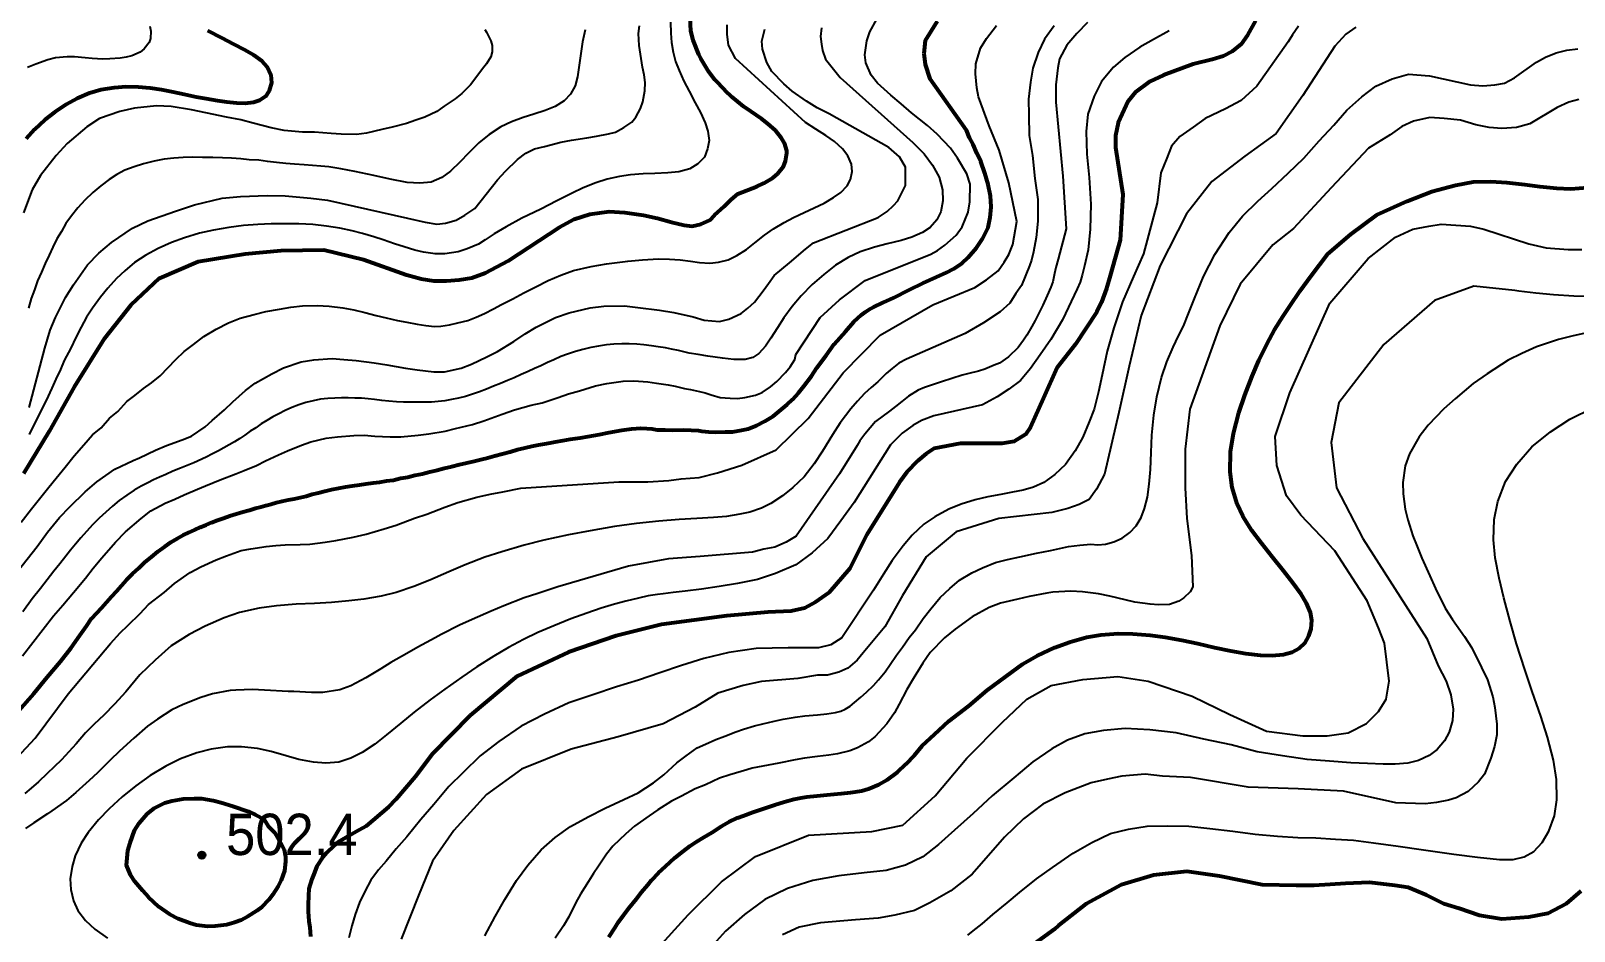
# Model space of a CAD drawing. Header units: metres. Extents: x 552626 to 559174, y 1843804 to 1852371.
# Drawn here: x 557802 to 558436, y 1844631 to 1845001 of the extents above; entities that cross this region are included whole.
import ezdxf

# ---------------------------------------------------------------- set-up
doc = ezdxf.new("R2010")
doc.units = ezdxf.units.M
doc.header["$LTSCALE"] = 6.8
for name, color, linetype, lineweight in [('1', 7, 'Continuous', 25), ('2', 7, 'Continuous', 53), ('5', 7, 'Continuous', 25)]:
    doc.layers.add(name, color=color, linetype=linetype, lineweight=lineweight)

msp = doc.modelspace()

# ---------------------------------------------------------------- hatches: boundary and pattern name
at = {"layer": '5'}
msp.add_hatch(color=256, dxfattribs=at).paths.add_polyline_path([(557873.86, 1844662.52, 1), (557870.86, 1844662.52, 1)])

# ---------------------------------------------------------------- linework, layer by layer
at = {"layer": '1'}
for points in [[(558029.92, 1845001.79), (558028.79, 1844996.91), (558026.82, 1844982.56), (558025.76, 1844978.77), (558023.85, 1844975.36), (558021.29, 1844972.65), (558017.56, 1844970.32), (558013.54, 1844968.69), (558008.85, 1844967.11), (558004.49, 1844965.74), (557999.71, 1844964), (557995.28, 1844961.93), (557990.42, 1844958.82), (557986.27, 1844955.4), (557981.96, 1844951.16), (557978.52, 1844947.5), (557974.64, 1844943.73), (557971.08, 1844941.18), (557966.68, 1844939.25), (557962.03, 1844938.74), (557956.78, 1844939.04), (557949.79, 1844940.42), (557943.02, 1844941.95), (557935.21, 1844943.59), (557929.57, 1844944.69), (557924.53, 1844945.47), (557921.27, 1844945.82), (557917.92, 1844946.09), (557914.46, 1844946.34), (557910.48, 1844946.62), (557906.87, 1844946.91), (557903.07, 1844947.32), (557899.42, 1844947.69), (557895.79, 1844948.2), (557891.87, 1844948.44), (557888.39, 1844948.84), (557884.61, 1844949.04), (557880.93, 1844949.2), (557876.95, 1844949.39), (557872.66, 1844949.39), (557868.66, 1844949.41), (557864.67, 1844949.33), (557860.92, 1844949.06), (557856.86, 1844948.59), (557852.76, 1844947.79), (557848.4, 1844946.7), (557844.58, 1844945.54), (557840.78, 1844944.07), (557837.51, 1844942.33), (557834.26, 1844940.32), (557830.84, 1844937.75), (557827.62, 1844934.94), (557824.31, 1844931.8), (557821.44, 1844928.67), (557818.89, 1844925.35), (557816.52, 1844922.25), (557814.66, 1844918.89), (557812.84, 1844915.91), (557811.22, 1844912.48), (557809.7, 1844909.19), (557807.98, 1844905.69), (557806.54, 1844902.14), (557804.83, 1844898.66), (557803.6, 1844894.95), (557802.2, 1844891.37), (557801.22, 1844887.39)], [(557801.37, 1844846.54), (557807.87, 1844870.95), (557810.08, 1844878.36), (557812.28, 1844883.58), (557816.4, 1844891.71), (557819.64, 1844896.96), (557825.36, 1844905.19), (557830.09, 1844909.97), (557835.24, 1844914.42), (557843.83, 1844920.25), (557850.21, 1844923.24), (557861.6, 1844927.23), (557869.37, 1844929.82), (557880.81, 1844932.59), (557888.33, 1844933.34), (557899.23, 1844933.66), (557906.57, 1844933.53), (557917.15, 1844932.57), (557924, 1844931.81), (557956.9, 1844924.38), (557964.11, 1844922.77), (557968.92, 1844921.97), (557972.53, 1844922.37), (557976.93, 1844923.57), (557980.54, 1844925.58), (557984.55, 1844928.39), (557993.91, 1844940.19), (557997.18, 1844943.74), (558002.09, 1844948.54), (558005.48, 1844951.15), (558009.16, 1844952.85), (558013.21, 1844953.92), (558019.95, 1844955.62), (558024.31, 1844956.45), (558030.66, 1844957.44), (558034.57, 1844958.12), (558039.58, 1844959.13), (558042.45, 1844959.77), (558045.82, 1844961.72), (558049.06, 1844963.93), (558050.8, 1844965.95), (558052.73, 1844969.53), (558053.63, 1844972.21), (558054.49, 1844976.78), (558054.55, 1844980.12), (558054.15, 1844983.31), (558053.56, 1844986.47), (558052.69, 1844991.87), (558052.06, 1844995.41), (558051.83, 1845000.33), (558052.28, 1845003.52)], [(557850.98, 1845003.39), (557851.43, 1845001.35), (557851.24, 1844998.29), (557850.68, 1844996.69), (557848.63, 1844994.06), (557847.01, 1844992.62), (557843.67, 1844991.15), (557841.36, 1844990.58), (557838.85, 1844990.17), (557834.6, 1844989.92), (557831.76, 1844989.76), (557827.26, 1844990.05)], [(557988.7, 1845001.99), (557989.41, 1845000.94), (557991.19, 1844997.36), (557991.71, 1844995.42), (557991.67, 1844992.76), (557991.15, 1844990.79), (557989.42, 1844987.91), (557987.78, 1844985.8), (557985.02, 1844982.03), (557982.81, 1844979.18), (557979.25, 1844975.7), (557976.49, 1844973.45), (557971.92, 1844970.4), (557968.95, 1844968.32), (557964.02, 1844965.89), (557960.37, 1844964.68), (557956.45, 1844963.33), (557950.55, 1844961.83), (557946.39, 1844960.83), (557940.01, 1844959.37), (557935.89, 1844958.85), (557929.7, 1844958.93), (557925.48, 1844959.17), (557918.66, 1844959.74), (557913.8, 1844959.8), (557906.2, 1844960.46), (557900.93, 1844961.51), (557893.46, 1844963.43), (557888.44, 1844964.8), (557882.59, 1844965.97), (557874.1, 1844967.67), (557868.14, 1844968.92), (557859.78, 1844970.34), (557853.75, 1844970.63), (557844.66, 1844969.59), (557838.73, 1844968.28), (557830.35, 1844965.33)], [(558236.41, 1845004.83), (558231.96, 1845000.37), (558227.88, 1844995.53), (558224.91, 1844989.95), (558224.17, 1844986.23), (558223.43, 1844979.16), (558223.43, 1844972.09), (558226.18, 1844941.71), (558227.66, 1844920.05), (558224.36, 1844907.58), (558223.37, 1844904.13), (558222.82, 1844901.69), (558222.12, 1844898.18), (558221.34, 1844896.09), (558219.79, 1844892.57), (558218.09, 1844888.66), (558216.79, 1844886.12), (558214.81, 1844882.26), (558213.49, 1844879.91), (558211.48, 1844876.24), (558210.11, 1844874.27), (558207.93, 1844871.24), (558203.86, 1844867.31), (558200.19, 1844864.76), (558198.02, 1844863.92), (558194.23, 1844862.31), (558191.58, 1844861.5), (558187.61, 1844860.53), (558184.86, 1844859.8), (558180.65, 1844858.52), (558176.36, 1844857.12), (558173.44, 1844856.19), (558169.33, 1844854.82), (558166.73, 1844853.64), (558162.77, 1844851.15), (558160.09, 1844849.01), (558157.5, 1844846.98), (558154.98, 1844845.05), (558149.26, 1844840.72), (558144.88, 1844835.52), (558142.83, 1844832.89), (558141.77, 1844830.86), (558134.48, 1844819.3), (558116.67, 1844793.69), (558112.5, 1844791.18), (558107.92, 1844789.09), (558103.34, 1844788.26), (558098.75, 1844787.01), (558077.19, 1844785.3), (558064.19, 1844784.3), (558047.7, 1844781.29), (558018.73, 1844772.75), (558010.42, 1844770.1), (558004.84, 1844768.35), (557996.52, 1844765.03), (557991.28, 1844762.86), (557983.46, 1844759.31), (557978.33, 1844757.06), (557970.75, 1844753.16), (557968.35, 1844751.82), (557961.14, 1844747.97), (557956.62, 1844745.41), (557950.05, 1844741.74), (557945.93, 1844739.04)], [(558346.6, 1845002.97), (558342.52, 1844999.99), (558338.07, 1844995.15), (558324.88, 1844974.83), (558313.87, 1844959.15), (558301.07, 1844949.94), (558287.51, 1844939.53), (558277.13, 1844926.17), (558266.28, 1844904.97), (558258.48, 1844884.37), (558253.44, 1844863.5), (558249.27, 1844844.45), (558243.36, 1844819.19), (558240.03, 1844812.92), (558237.11, 1844808.74), (558232.95, 1844806.65), (558228.36, 1844804.98), (558221.69, 1844803.31), (558200, 1844800.88), (558182.38, 1844795.42), (558170.12, 1844785.08), (558160.36, 1844769.3), (558153.08, 1844756.42), (558144.18, 1844745.63), (558141.68, 1844742.71), (558137.93, 1844739.37), (558134.18, 1844737.69), (558129.59, 1844736.44), (558125.43, 1844736.44), (558117.4, 1844735.06), (558102.34, 1844733.87), (558094.82, 1844732.28), (558084.52, 1844729.1), (558075.17, 1844723.38), (558061.96, 1844716.45), (558043.5, 1844711.1), (558024.16, 1844706.03), (558003.76, 1844697.8), (557989.32, 1844687.37), (557975.9, 1844672.62), (557967.22, 1844660.05), (557961.49, 1844645.82), (557954.35, 1844627.99)], [(557972.35, 1844836.83), (557976.68, 1844837.85), (557983.59, 1844839.57), (557988.34, 1844841.11), (557995.79, 1844843.75), (558000.89, 1844845.53), (558007.77, 1844847.44), (558012.3, 1844848.48), (558018.86, 1844850.63), (558023.13, 1844852.21), (558027.55, 1844853.33), (558034.12, 1844855.48), (558038.85, 1844856.36), (558045.56, 1844857.39), (558049.91, 1844857.56), (558055.66, 1844857.14), (558059.25, 1844856.54), (558064.09, 1844855.82), (558066.9, 1844855.32), (558070.72, 1844854.37), (558073.25, 1844853.93), (558076.86, 1844853.14), (558079.3, 1844852.6), (558081.69, 1844851.75), (558085.43, 1844850.7), (558089.56, 1844850.36), (558092.51, 1844850.26), (558095.51, 1844850.63), (558099.95, 1844851.57), (558102.74, 1844852.78), (558106.16, 1844855.01), (558108.73, 1844857.23), (558112.26, 1844860.9), (558114.25, 1844863.24), (558116.14, 1844866.33), (558116.55, 1844868.37), (558126.5, 1844883.6), (558134.43, 1844890.88), (558145, 1844898.82), (558172.05, 1844909.57), (558174.8, 1844911.15), (558177.77, 1844913.23), (558182.38, 1844917.42), (558184.9, 1844920.88), (558187.38, 1844926.9), (558188.09, 1844931.08), (558188.14, 1844938.31), (558186.74, 1844942.61), (558182.98, 1844949.08), (558180.09, 1844953.19), (558174.61, 1844958.97), (558170.64, 1844962.56), (558164.11, 1844967.64), (558159.74, 1844971.38), (558155.59, 1844974.95), (558150.12, 1844979.87), (558147.42, 1844983.15), (558145.27, 1844988.21), (558144.85, 1844991.58), (558145.75, 1844997.3), (558146.9, 1845000.97), (558149.85, 1845006.28)], [(557977.65, 1844807.49), (557985.44, 1844809.7), (557990.9, 1844810.86), (557996.09, 1844811.89), (558003.5, 1844813.39), (558043.8, 1844815.93), (558055.64, 1844815.93), (558064.37, 1844816.55), (558069.35, 1844817.18), (558076.83, 1844817.8), (558084.31, 1844819.68), (558094.31, 1844822.85), (558108.39, 1844829.19), (558121.6, 1844842.06), (558135.97, 1844860.76), (558151.22, 1844876.35), (558172.8, 1844888.82), (558190.07, 1844895.86), (558194.88, 1844899.08), (558199.69, 1844902.69), (558202.09, 1844906.31), (558204.09, 1844909.52), (558205.7, 1844913.54), (558207.28, 1844923.02), (558204.09, 1844938.94), (558200.06, 1844952.38), (558195.98, 1844962.42), (558191.62, 1844974.32), (558190.96, 1844978.04), (558190.34, 1844983.77), (558190.49, 1844987.88), (558192.45, 1844994.31), (558194.89, 1844998.32), (558198.99, 1845003.59)], [(558222.74, 1845003.43), (558218.75, 1844997.93), (558216.08, 1844992.55), (558213.96, 1844986.1), (558213.02, 1844980.29), (558212.1, 1844973.38), (558212.31, 1844966.72), (558212.37, 1844958.44), (558213.72, 1844950.18), (558214.76, 1844940.66), (558215.94, 1844932.03), (558216, 1844923.14), (558215.35, 1844916.39), (558214.25, 1844910.54), (558213.3, 1844907.18), (558212.6, 1844904.77), (558209.3, 1844896.66), (558206.9, 1844893.45), (558204.5, 1844889.43), (558200.49, 1844885.82), (558193.68, 1844881.4), (558186.07, 1844876.98), (558162, 1844866.45), (558158.87, 1844864.71), (558156.15, 1844862.61), (558153.67, 1844860.48), (558150.15, 1844857.16), (558147.54, 1844854.83), (558144.79, 1844852.24), (558141.85, 1844849.2), (558139.07, 1844846.03), (558134.73, 1844840.2), (558131.6, 1844835.25), (558127.45, 1844828.56), (558124.08, 1844823.4), (558119.9, 1844818.06), (558115.28, 1844813.6), (558111.02, 1844810.22), (558106.17, 1844807.1), (558102.37, 1844805.21), (558097.67, 1844803.55), (558093.47, 1844802.63), (558087.95, 1844801.79), (558082.62, 1844801.35), (558075.79, 1844800.92), (558068.56, 1844800.49), (558060.2, 1844799.82), (558051.06, 1844798.82), (558042.05, 1844797.58), (558032.02, 1844795.9), (558023.14, 1844794.2), (558012.96, 1844791.93), (558004.82, 1844789.9), (557995.69, 1844787.23), (557988.76, 1844784.94), (557980.59, 1844781.81)], [(558269.9, 1845001.46), (558263.44, 1844997.85), (558257.95, 1844994.74), (558251.72, 1844990.52), (558247.08, 1844986.48), (558242.18, 1844980.53), (558239.07, 1844974.61), (558236.56, 1844967.22), (558235.85, 1844960.07), (558236.17, 1844950.74), (558237.06, 1844941.15), (558237.79, 1844930.11), (558237.5, 1844919.89), (558236.64, 1844911.36), (558235.17, 1844904.78), (558234.13, 1844900.93), (558233.35, 1844898.02), (558232.12, 1844895.31), (558226.13, 1844882.6), (558221.32, 1844874.57), (558216.91, 1844868.14), (558212.91, 1844862.52), (558208.9, 1844857.7), (558204.09, 1844854.08), (558199.29, 1844850.87), (558193.28, 1844847.65), (558173.26, 1844843.13), (558168.11, 1844841.14), (558164.55, 1844839.16), (558160.19, 1844835.98), (558155.43, 1844831.21), (558140.48, 1844807.54), (558135.07, 1844800), (558129.63, 1844792.63), (558123.16, 1844786.75), (558116.53, 1844781.83), (558108.15, 1844778.32), (558100.73, 1844775.77), (558092.5, 1844774.15), (558085.04, 1844772.88), (558077.69, 1844771.88), (558070.99, 1844771.01), (558066.1, 1844770.41), (558061.98, 1844769.97), (558059.64, 1844769.7), (558055.86, 1844769.05), (558051.86, 1844768.17), (558046.58, 1844766.89), (558042.05, 1844765.68), (558036.51, 1844764.06), (558030.67, 1844762.01), (558024, 1844759.6), (558017.03, 1844756.77), (558010.52, 1844754.01), (558004.56, 1844751.13), (557998.4, 1844747.84), (557992.37, 1844744.32)], [(558127, 1845002.66), (558126.65, 1844999.15), (558127, 1844995.98), (558127.52, 1844993.35), (558128.75, 1844989.83), (558134.71, 1844982.17), (558164.62, 1844955.45), (558169.3, 1844950.9), (558172.74, 1844946.17), (558175.43, 1844941.27), (558176.78, 1844936.03), (558176.98, 1844931.54), (558176.07, 1844927.04), (558174.46, 1844923.68), (558171.73, 1844920.6), (558168.61, 1844918.47), (558164.24, 1844916.52), (558159.76, 1844915.22), (558154.07, 1844913.79), (558148.79, 1844912.47), (558142.98, 1844910.51), (558137.97, 1844908.19), (558132.83, 1844905.01), (558127.96, 1844901.28), (558123.23, 1844897.11), (558118.67, 1844892.47), (558114.99, 1844888.13), (558111.58, 1844883.39), (558109.04, 1844879.36), (558106.29, 1844875), (558104.03, 1844871.72), (558101.29, 1844868.79), (558098.81, 1844867.15), (558095.71, 1844866.23), (558091.08, 1844866.33), (558086.35, 1844866.83), (558080.37, 1844867.64), (558076.4, 1844868.33), (558072.74, 1844868.94), (558070.54, 1844869.48), (558068.3, 1844869.97), (558065.47, 1844870.57), (558062.99, 1844871.01), (558059.91, 1844871.52), (558057.2, 1844871.9), (558054, 1844872.31), (558051.18, 1844872.56), (558047.97, 1844872.76), (558045.03, 1844872.71), (558041.76, 1844872.58), (558038.7, 1844872.25), (558035.39, 1844871.8), (558032.31, 1844871.17), (558029, 1844870.38), (558025.96, 1844869.53), (558022.74, 1844868.45), (558019.97, 1844867.46), (558017.07, 1844866.18), (558014.4, 1844865.07), (558011.69, 1844863.7), (558009.1, 1844862.64), (558006.46, 1844861.28), (558003.64, 1844860.16), (558000.82, 1844858.78), (557997.95, 1844857.69)], [(558065.07, 1845005.05), (558065.15, 1845000.52), (558065.43, 1844996.61), (558066.04, 1844992.62), (558067.1, 1844988.87), (558068.5, 1844985.11), (558070.55, 1844980.76), (558072.64, 1844976.6), (558075.18, 1844971.81), (558077.28, 1844967.81), (558079.24, 1844963.56), (558080.39, 1844960.11), (558080.89, 1844956.34), (558080.26, 1844952.93), (558078.94, 1844949.53), (558076.24, 1844946.68), (558072.99, 1844944.7), (558068.41, 1844943.45), (558063.86, 1844943.02), (558058.53, 1844942.78), (558053.78, 1844942.64), (558048.59, 1844942.23), (558044.1, 1844941.59), (558038.93, 1844940.41), (558034.33, 1844938.98)], [(558099.66, 1844914.24), (558103.7, 1844917.37), (558107.32, 1844919.96), (558111.66, 1844922.63), (558115.57, 1844924.66), (558119.97, 1844926.75), (558124.11, 1844928.63), (558128.13, 1844930.62), (558131.98, 1844932.83), (558135, 1844935.01), (558137.61, 1844937.68), (558139.02, 1844940.24), (558139.65, 1844943.52), (558139.33, 1844946.58), (558137.9, 1844950.06), (558135.75, 1844952.91), (558132.42, 1844955.9), (558128.88, 1844958.37), (558124.72, 1844961.04), (558120.49, 1844963.71), (558091.77, 1844990.09), (558088.81, 1844995.53), (558088.32, 1844999.99), (558088.32, 1845003.95)], [(558120.42, 1844911.66), (558123.8, 1844914.27), (558150.36, 1844924.67), (558154.1, 1844927.17), (558156.59, 1844929.67), (558158.46, 1844931.55), (558160.33, 1844935.3), (558161.58, 1844937.8), (558161.58, 1844941.55), (558161.58, 1844945.3), (558159.08, 1844949.67), (558154.72, 1844953.42), (558130.19, 1844967.3), (558125.22, 1844969.81), (558120.89, 1844972.5), (558114.95, 1844976.61), (558111.53, 1844979.61), (558106.71, 1844984.71), (558104.53, 1844988.43), (558102.81, 1844993.83), (558102.57, 1844997.23), (558103.78, 1845002.04)], [(558323.06, 1845003.31), (558320.69, 1844999.82), (558318.92, 1844996.84), (558305.95, 1844978.7), (558299.54, 1844972.77), (558293.12, 1844969.3), (558284.73, 1844965.34), (558279.8, 1844961.88), (558274.37, 1844957.92), (558270.91, 1844953.96), (558268.94, 1844949.01), (558266.47, 1844943.07), (558264.99, 1844930.7), (558259.35, 1844909.77), (558255.23, 1844900.42), (558250.73, 1844889.94), (558247.2, 1844879.29), (558244.51, 1844869.68), (558242.44, 1844860), (558240.92, 1844853.01), (558239.15, 1844845.89), (558237.12, 1844840.68), (558234.5, 1844834.34), (558231.27, 1844828.7), (558227.37, 1844823.14), (558222.99, 1844818.95), (558218.46, 1844815.77), (558214.23, 1844813.8), (558209.9, 1844812.58), (558205.57, 1844811.67), (558200.72, 1844810.83), (558195.45, 1844809.8), (558190.27, 1844808.6), (558184.5, 1844806.79), (558179.36, 1844804.7)], [(557827.26, 1844990.05), (557824.46, 1844990.37), (557820.03, 1844990.76), (557816.99, 1844990.76), (557812.2, 1844990.26), (557809.06, 1844989.48), (557804.15, 1844987.73), (557800.71, 1844986.35)], [(558165.69, 1844755.19), (558168.83, 1844759.81), (558172.06, 1844763.71), (558175.83, 1844768.46), (558179.77, 1844772.11), (558183.73, 1844775.5), (558188.8, 1844778.57), (558193.24, 1844780.65), (558198.58, 1844782.8), (558203.55, 1844783.99), (558208.52, 1844785.09), (558215.39, 1844786.65), (558221.19, 1844787.77), (558228.61, 1844789.42), (558233.29, 1844789.87), (558237.7, 1844790.35), (558240.61, 1844790.11), (558243.72, 1844790.39), (558247.19, 1844791.27), (558250.64, 1844792.78), (558253.83, 1844795.14), (558256.34, 1844797.83), (558258.4, 1844801.38), (558259.79, 1844804.99), (558261.05, 1844809.72), (558261.78, 1844814.96), (558262.29, 1844821.08), (558262.49, 1844828.1), (558262.81, 1844835.2), (558263.58, 1844843.43), (558264.86, 1844850.88), (558266.85, 1844858.84), (558269.01, 1844865.29), (558271.57, 1844871.38), (558273.73, 1844875.97), (558275.8, 1844879.96), (558277.83, 1844885.2), (558280.31, 1844891.43), (558284.05, 1844900.46), (558288.66, 1844909.4), (558294.55, 1844918.46), (558300.15, 1844925.23), (558306.39, 1844931.37), (558312.15, 1844936.62), (558318.9, 1844942.95), (558325.23, 1844949.1), (558331.55, 1844956.14), (558337.63, 1844962.59), (558343.02, 1844968.86), (558349.13, 1844974.28), (558354.82, 1844978.73), (558361.61, 1844981.67), (558368.3, 1844983.56), (558376.92, 1844982.98), (558393.72, 1844979.15), (558398.92, 1844978.78), (558403.74, 1844979.15), (558407.82, 1844979.9), (558411.9, 1844982.13), (558420.89, 1844988.49), (558424.64, 1844990.61), (558428.93, 1844992.4), (558433.4, 1844993.48), (558437.92, 1844994.01)], [(558438.25, 1844973.21), (558434.17, 1844972.1), (558429.35, 1844969.87), (558418.22, 1844963.17), (558412.65, 1844961.68), (558406.72, 1844961.31), (558401.52, 1844961.68), (558395.96, 1844962.8), (558389.65, 1844964.66), (558382.97, 1844965.4), (558377.03, 1844965.77), (558370.35, 1844964.28), (558365.53, 1844962.05), (558360.71, 1844958.7), (558351.83, 1844953.17), (558336.46, 1844936.82), (558321.04, 1844920.19), (558312.55, 1844913.49), (558299.09, 1844897.29), (558290.73, 1844880.09), (558278.5, 1844845.9), (558276.52, 1844829.37), (558276.52, 1844813.49), (558277.18, 1844800.93), (558279.16, 1844785.71), (558279.69, 1844772.82), (558278.61, 1844770.79), (558275.98, 1844768.27), (558273.88, 1844766.87), (558270.15, 1844765.55), (558265.61, 1844765.36), (558262.15, 1844765.69), (558255.88, 1844766.51), (558251.87, 1844767.44), (558245.6, 1844768.93), (558240.93, 1844769.87), (558234.36, 1844770.75), (558229.48, 1844771), (558222.12, 1844770.64), (558219.61, 1844770.23), (558212.47, 1844768.87), (558207.76, 1844767.8), (558200.66, 1844766.06), (558195.94, 1844764.33), (558189.02, 1844760.42), (558182.06, 1844755.37), (558177.57, 1844751.77), (558171.76, 1844745.82), (558168.7, 1844741.45), (558164.67, 1844734.96), (558162.09, 1844730.55), (558158.94, 1844724.56), (558157.02, 1844720.99), (558153.87, 1844716.51), (558149.12, 1844711.26), (558146.44, 1844709.12), (558141.92, 1844706.56)], [(557830.35, 1844965.33), (557825.17, 1844961.92), (557816.99, 1844955.09), (557812.47, 1844950.15), (557806.08, 1844941.93), (557802.64, 1844935.98), (557799.06, 1844926.59)], [(558034.33, 1844938.98), (558029.15, 1844936.87), (558024.63, 1844934.61), (558018.27, 1844931.56), (558011.74, 1844928.14), (558003.85, 1844924.35), (557997.5, 1844920.81), (557992.6, 1844917.94), (557988.82, 1844915.45), (557986.08, 1844913.65), (557981.5, 1844911.75), (557977.73, 1844910.49), (557972.29, 1844909.71), (557968.31, 1844909.79), (557963.55, 1844910.39), (557959.92, 1844911.23), (557955.54, 1844912.58), (557951.61, 1844913.88), (557946.96, 1844915.5), (557943.07, 1844916.76), (557938.38, 1844918.13), (557934.24, 1844919.13), (557929.14, 1844920.25), (557923.63, 1844921.06), (557917.99, 1844921.73), (557912.2, 1844922), (557906.55, 1844922.1), (557900.84, 1844922.04), (557895.36, 1844921.82), (557889.46, 1844921.33), (557883.5, 1844920.57), (557877.14, 1844919.51), (557871.4, 1844918.17), (557865.27, 1844916.34), (557859.91, 1844914.41), (557854.43, 1844911.99), (557849.4, 1844909.18), (557844.71, 1844906.1), (557840.68, 1844902.75), (557837.26, 1844899.52), (557833.69, 1844895.61), (557830.74, 1844891.9), (557827.45, 1844887.43), (557825, 1844883.62), (557822.78, 1844879.64), (557820.57, 1844875.36), (557818.54, 1844870.98), (557815.87, 1844865.83), (557814.26, 1844862.13), (557812.34, 1844858.16), (557810.68, 1844854.46), (557808.41, 1844849.43), (557804.99, 1844842.66), (557801.41, 1844835.46)], [(558058.67, 1844623), (558072.24, 1844637.95), (558085.94, 1844651.54), (558099.99, 1844661.97), (558121.77, 1844670.68), (558147.72, 1844672.17), (558160.5, 1844674.83), (558173.77, 1844686.88), (558186.79, 1844702.33), (558201.48, 1844717.1), (558211.43, 1844726.56), (558221.4, 1844732.18), (558234.49, 1844734.68), (558248.82, 1844735.93), (558261.29, 1844734.06), (558279.36, 1844727.81), (558294.94, 1844720.31), (558309.9, 1844713.43), (558324.86, 1844711.56), (558334.83, 1844711.56), (558343.55, 1844712.81), (558351.03, 1844716.56), (558356.02, 1844721.56), (558359.13, 1844726.56), (558360.38, 1844734.06), (558358.51, 1844749.68), (558356.02, 1844755.93), (558351.32, 1844767.03), (558338.05, 1844787.58), (558324.1, 1844802.25), (558318.16, 1844810.19), (558314.19, 1844822.75), (558313.53, 1844834.66), (558319.48, 1844852.52), (558335.98, 1844889.44), (558351.7, 1844907.78), (558362.95, 1844916.56), (558370.04, 1844919.9), (558376.7, 1844921.16), (558381.7, 1844921.99), (558393.79, 1844921.16), (558399.21, 1844919.9), (558417.7, 1844913.85), (558424.83, 1844912.26), (558433.94, 1844911.47), (558439.49, 1844911.47)], [(557816.23, 1844822.05), (557819.9, 1844826.65), (557823.89, 1844831.14), (557827.46, 1844835.34), (557830.96, 1844838.24), (557834.45, 1844842.17), (557837.81, 1844844.91), (557841.56, 1844848.96), (557844.91, 1844851.54), (557848.44, 1844854.42), (557851.75, 1844856.7), (557855.2, 1844859.59), (557861.76, 1844866.22), (557865.07, 1844869.57), (557868.96, 1844872.47), (557873.28, 1844875.79), (557878.24, 1844878.81), (557883.38, 1844881.4), (557888.19, 1844883.34), (557893.94, 1844884.76), (557898.75, 1844886.07), (557904.26, 1844887.04), (557908.99, 1844887.85), (557913.79, 1844888.39), (557919.74, 1844888.42), (557924.66, 1844888.24), (557930.28, 1844887.58), (557934.86, 1844886.66), (557939.43, 1844885.62), (557944.04, 1844884.36), (557948.14, 1844883.47), (557952.75, 1844882.35), (557956.61, 1844881.65), (557960.91, 1844880.8), (557964.42, 1844880.23), (557968.02, 1844879.89), (557970.65, 1844880.02), (557974.23, 1844880.51), (557977.55, 1844881.33), (557981.66, 1844882.38), (557985.15, 1844883.73), (557988.5, 1844885.13), (557992.21, 1844887.09), (557995.58, 1844888.94), (558000.18, 1844891.25), (558004.72, 1844893.74), (558009.62, 1844896.22), (558014.71, 1844898.83), (558019.92, 1844901.02), (558025.2, 1844902.94), (558032.38, 1844904.56), (558038.73, 1844905.63), (558047.5, 1844906.78), (558053.54, 1844907.28), (558060.11, 1844907.65), (558064.6, 1844907.56), (558068.93, 1844907.23), (558073.2, 1844906.65), (558076.98, 1844906.15), (558081.14, 1844905.93), (558084.69, 1844906.24), (558088.72, 1844907.33), (558092.21, 1844909), (558096.18, 1844911.57), (558099.66, 1844914.24)], [(557796.52, 1844778.93), (557804.71, 1844789.38), (557808.92, 1844795.23), (557813.86, 1844801.37), (557818.08, 1844805.7), (557824.43, 1844811.92), (557829.25, 1844815.94), (557836.58, 1844821.24), (557844.23, 1844824.76), (557846.75, 1844825.84), (557853.3, 1844829.04), (557857.82, 1844830.93), (557864.37, 1844833.28), (557868.08, 1844834.79), (557873.7, 1844838.54), (557876.6, 1844841.18), (557881.75, 1844845.63), (557885.15, 1844848.91), (557890.38, 1844853.47), (557894.28, 1844856.52), (557901.21, 1844860.43), (557905.95, 1844862.83), (557913.25, 1844865.27), (557918.37, 1844866.2), (557926.01, 1844866.68), (557930.81, 1844866.33), (557935.82, 1844865.81), (557943.26, 1844864.94), (557948.4, 1844864.15), (557956.09, 1844862.74), (557960.94, 1844862.02), (557967.78, 1844861.26), (557972.16, 1844861.23), (557979.02, 1844862.66), (557983.19, 1844864.33), (557989.57, 1844867.31), (557993.85, 1844869.56), (558000.65, 1844873.74), (558005.22, 1844876.79), (558009.81, 1844879.64), (558017.78, 1844883.59), (558023.34, 1844885.52), (558031.94, 1844887.46), (558037.56, 1844888.16), (558046.11, 1844888.28), (558051.6, 1844887.73), (558060.5, 1844886.56), (558066.33, 1844885.58), (558074.25, 1844883.81), (558078.9, 1844882.4), (558085.14, 1844881.94), (558088.92, 1844882.89), (558094.06, 1844885.15), (558096.82, 1844887.4), (558099.46, 1844889.92), (558103.06, 1844894.56), (558105.25, 1844897.59), (558107.6, 1844900.83), (558113.89, 1844906.09), (558120.42, 1844911.66)], [(558444.45, 1844892.16), (558436.31, 1844892.33), (558427.88, 1844892.86), (558420.62, 1844893.61), (558413.71, 1844894.42), (558412.06, 1844894.61), (558395.22, 1844896.47), (558378.96, 1844890.58)], [(558378.96, 1844890.58), (558358.18, 1844872.46), (558339.66, 1844848.46), (558336.5, 1844832.15), (558338.75, 1844813.58), (558349.6, 1844792.74), (558375.79, 1844751.52), (558380.53, 1844740.38), (558383.76, 1844734.02), (558385.76, 1844728.41), (558386.62, 1844722.45), (558386.41, 1844717.89), (558385.02, 1844713.06), (558383.16, 1844709.53), (558380.06, 1844705.92), (558376.81, 1844703.47), (558372.35, 1844701.39), (558368.05, 1844700.31), (558362.82, 1844699.85), (558357.92, 1844699.84), (558351.46, 1844700.1), (558344.64, 1844700.46), (558335.86, 1844701.13), (558326.64, 1844701.76), (558316.46, 1844703.33), (558306.11, 1844704.91), (558295.37, 1844707.81), (558284.2, 1844710.15), (558272.87, 1844712.84), (558261.98, 1844714.02), (558251.88, 1844714.59), (558242.99, 1844713.75), (558235.27, 1844712.36), (558228.23, 1844709.77), (558221.73, 1844706.19), (558213.89, 1844700.83), (558206.12, 1844694.25), (558197.15, 1844686.87), (558189.36, 1844679.57), (558181.75, 1844672.72), (558175.2, 1844666.81), (558168.64, 1844661.84), (558161.61, 1844658.41), (558153.59, 1844656.17), (558144.54, 1844655.22), (558134.12, 1844653.95), (558123.48, 1844652.09), (558113.07, 1844648.71), (558103.79, 1844644.18), (558095.37, 1844638.13), (558087.66, 1844631.29), (558080.22, 1844623.05)], [(558445.32, 1844878.01), (558435.98, 1844875.98), (558429.9, 1844874.46), (558420.97, 1844871.44), (558414.85, 1844868.78), (558409.31, 1844865.99), (558400.6, 1844860.44), (558394.93, 1844856.41), (558387.47, 1844850.06), (558382.76, 1844845.95), (558376.38, 1844839.27), (558372.7, 1844834.53), (558368.74, 1844827.48), (558366.97, 1844822.61), (558366.03, 1844815.75), (558366.13, 1844811.11), (558366.93, 1844804.75), (558368.05, 1844800.33), (558370.1, 1844793.84), (558371.89, 1844789.42), (558373.72, 1844784.61), (558377.01, 1844777.33), (558379.37, 1844772.12), (558383.42, 1844764.08), (558386.38, 1844759.41), (558391.34, 1844752.34), (558394.3, 1844747.68), (558398.35, 1844739.64), (558400.79, 1844734.53), (558402.99, 1844727.59), (558403.82, 1844723.23), (558404.58, 1844716.39), (558404.67, 1844711.94), (558403.65, 1844707.16), (558402.16, 1844702.41), (558399.48, 1844695.72), (558397.03, 1844692.56), (558392.77, 1844688.61), (558387.88, 1844686), (558384.77, 1844685.04), (558379.85, 1844684.14), (558375.17, 1844683.55), (558363.15, 1844683.95), (558363.14, 1844683.95), (558341.64, 1844688.78), (558323.03, 1844689.79), (558302.36, 1844690.46), (558278.72, 1844694.44), (558267.16, 1844694.93), (558260.03, 1844695.72)], [(557997.95, 1844857.69), (557995.14, 1844856.41), (557992.2, 1844855.3), (557989.39, 1844854.11), (557986.45, 1844853), (557983.63, 1844852.01), (557980.73, 1844851.13), (557977.9, 1844850.4), (557975.06, 1844849.78), (557972.27, 1844849.26), (557969.48, 1844849), (557966.71, 1844848.75), (557963.88, 1844848.8), (557961.01, 1844848.68), (557958.3, 1844848.76), (557955.33, 1844848.77), (557952.44, 1844848.92), (557949.24, 1844849.2), (557946.4, 1844849.47), (557943.39, 1844849.85), (557940.75, 1844850.06), (557937.95, 1844850.34), (557935.27, 1844850.41), (557932.5, 1844850.54), (557929.82, 1844850.46), (557927.02, 1844850.43), (557924.23, 1844850.2), (557921.21, 1844849.91), (557918.2, 1844849.35), (557915.07, 1844848.59), (557912.19, 1844847.66), (557909.36, 1844846.49), (557906.67, 1844845.33), (557904, 1844843.92), (557901.53, 1844842.69), (557899.08, 1844841.14), (557896.79, 1844839.83), (557894.55, 1844838.2), (557892.32, 1844836.85), (557890.13, 1844835.2), (557887.94, 1844833.86), (557885.79, 1844832.4), (557883.68, 1844831.17), (557881.48, 1844829.97), (557879.29, 1844828.72), (557876.71, 1844827.47), (557874.17, 1844826.09), (557869.14, 1844823.84), (557866.4, 1844822.74), (557863.58, 1844821.61), (557860.45, 1844820.31), (557857.56, 1844819.06), (557854.99, 1844817.94), (557852.56, 1844816.76), (557850.13, 1844815.62), (557847.43, 1844814.17), (557844.52, 1844812.52), (557841.58, 1844810.54), (557838.45, 1844808.31), (557835.69, 1844806.01), (557832.87, 1844803.57), (557830.24, 1844801.02), (557827.62, 1844798.4), (557825.04, 1844795.59), (557822.63, 1844792.95)], [(558364.05, 1844666.11), (558374.44, 1844664.62), (558386.93, 1844662.92), (558396.73, 1844661.67), (558405.67, 1844660.71), (558411.32, 1844660.64), (558415.84, 1844661.78), (558419.75, 1844663.92), (558423.26, 1844667.71), (558425.99, 1844672.28), (558428.29, 1844678.63), (558429.32, 1844685.25), (558429.17, 1844693.55), (558427.93, 1844701.55), (558425.41, 1844711), (558422.63, 1844719.63), (558419.07, 1844729.74), (558416.05, 1844738.81), (558412.72, 1844749.36), (558410.08, 1844758.53), (558407.49, 1844768.25), (558405.51, 1844776.35), (558403.98, 1844784.74), (558403.22, 1844792.19), (558403.55, 1844800.44), (558404.99, 1844807.9), (558408.13, 1844816.09), (558412.82, 1844823.25), (558418.96, 1844830.38), (558426.67, 1844836.54), (558434.66, 1844841.71), (558444.04, 1844846.47)], [(557798.67, 1844744.42), (557811.48, 1844760.84), (557815.29, 1844765.31), (557819.59, 1844770.41), (557824.55, 1844776.34), (557827.74, 1844780.45), (557831.28, 1844784.78), (557836.94, 1844791.19), (557841.06, 1844795.41), (557847.5, 1844800.87), (557851.47, 1844804.03), (557857.34, 1844807.23), (557861.31, 1844808.87), (557865.08, 1844810.67), (557870.58, 1844812.97), (557873.83, 1844814.33), (557879.98, 1844816.81), (557886.42, 1844819.23), (557889.85, 1844820.61), (557894.9, 1844822.76), (557898.56, 1844824.64), (557903.96, 1844827.03), (557907.64, 1844828.73), (557913.33, 1844831.05), (557917.14, 1844832.48), (557923.51, 1844833.94), (557928.11, 1844834.42), (557934.86, 1844835.08), (557939.13, 1844835.14), (557943.44, 1844834.82), (557949.75, 1844834.47), (557954.13, 1844834.45), (557961.26, 1844835.15), (557965.74, 1844835.72), (557972.35, 1844836.83)], [(557798.2, 1844799.42), (557802.45, 1844804.92), (557805.73, 1844808.94), (557809.48, 1844813.78), (557812.58, 1844817.48), (557816.23, 1844822.05)], [(557791.06, 1844696.76), (557803.89, 1844710.56), (557817.52, 1844728.84), (557834.85, 1844749.53), (557838.87, 1844753.83), (557841.91, 1844756.87), (557846.98, 1844761.88), (557850.51, 1844765.55), (557856.91, 1844770.53), (557861.21, 1844774.11), (557867.66, 1844778.71), (557872.02, 1844781.06), (557878.31, 1844783.94), (557882.47, 1844785.6), (557888.56, 1844787.79), (557892.47, 1844788.47), (557898.8, 1844789.45), (557902.75, 1844789.75), (557906.7, 1844790.06), (557912.86, 1844790.16), (557916.73, 1844790.36), (557923.09, 1844791.16), (557927.47, 1844791.8), (557934.61, 1844793.17), (557939.86, 1844794.5), (557947.28, 1844796.66), (557952.32, 1844798.14), (557959.75, 1844800.98), (557964.85, 1844802.75), (557972.28, 1844805.58), (557977.65, 1844807.49)], [(558179.36, 1844804.7), (558173.67, 1844801.59), (558169.15, 1844798.52), (558164.29, 1844794), (558160.57, 1844789.69), (558156.16, 1844783.58), (558152.55, 1844778.03), (558148.39, 1844771.45), (558135.43, 1844751.9), (558130.84, 1844748.98), (558125.84, 1844747.72), (558118.76, 1844747.72), (558113.34, 1844747.72), (558100.22, 1844747.4), (558089.04, 1844745.86), (558078.73, 1844743.38), (558069.58, 1844740.41), (558060.63, 1844737.47), (558051.82, 1844734.46), (558042.85, 1844731.62), (558033.12, 1844728.42), (558023.26, 1844725.06), (558013.18, 1844720.4), (558003.6, 1844715.56), (557994.43, 1844709.16), (557986.83, 1844703.29), (557979.73, 1844696.43), (557973.97, 1844690.65), (557967.75, 1844683.27), (557962.33, 1844677.19), (557956.68, 1844669.98), (557952.24, 1844665.06), (557948.12, 1844659.96), (557945.04, 1844656.42), (557941.91, 1844652.18), (557939.45, 1844647.79), (557937.17, 1844643.01), (557935.47, 1844638.03), (557934.1, 1844633.42), (557932.83, 1844628.52)], [(557822.63, 1844792.95), (557820.42, 1844790.33), (557818.45, 1844787.9), (557816.45, 1844785.36), (557814.09, 1844782.32), (557811.6, 1844779.2), (557808.8, 1844775.68), (557806.02, 1844772.17), (557802.62, 1844767.84), (557798.83, 1844762.52)], [(557980.59, 1844781.81), (557973.95, 1844778.99), (557966.14, 1844775.6), (557959.57, 1844772.94), (557952.32, 1844770.53), (557946.07, 1844769), (557938.99, 1844767.75), (557932.8, 1844766.99), (557925.62, 1844766.36), (557918.74, 1844766.02), (557911.12, 1844765.62), (557903.14, 1844764.99), (557895.91, 1844764.05), (557887.92, 1844762.24), (557881.56, 1844760.1), (557873.71, 1844756.7), (557867.25, 1844753.17), (557859.72, 1844748.55), (557853.23, 1844742.69), (557846.96, 1844736.64), (557841.19, 1844729.64), (557836.43, 1844724.58), (557832.08, 1844720.04), (557828.18, 1844716.32), (557824.55, 1844712.77), (557820.75, 1844708.27), (557817.68, 1844704.9), (557814.76, 1844701.73), (557811.75, 1844698.79), (557808.79, 1844696.06), (557805.23, 1844692.62), (557802.22, 1844690.08), (557799.59, 1844687.86)], [(557988.76, 1844629.27), (557992.98, 1844637.31), (557996.86, 1844644.25), (558001.7, 1844652.03), (558006.33, 1844658.35), (558011.83, 1844664.69), (558017.56, 1844669.71), (558023.86, 1844674.24), (558031.13, 1844678.3), (558038.14, 1844681.74), (558045.82, 1844685.33), (558051.74, 1844688.07), (558058.03, 1844692.24), (558062.28, 1844695.47), (558067.62, 1844700.37), (558071.42, 1844703.34), (558076.03, 1844706.67), (558079.38, 1844708.13), (558083.67, 1844710), (558087.27, 1844711.39), (558091.79, 1844713.15), (558095.07, 1844714.25), (558099.56, 1844715.65), (558102.99, 1844716.46), (558107.6, 1844717.62), (558111.25, 1844718.43), (558116.19, 1844719.25), (558120.22, 1844719.72), (558125.43, 1844720.2), (558129.24, 1844720.64), (558132.77, 1844721.13), (558134.94, 1844721.75), (558136.8, 1844722.49), (558138.87, 1844723.74), (558140.62, 1844725.21), (558143.24, 1844727.38), (558145.5, 1844729.56), (558148.5, 1844732.21), (558150.52, 1844734.57), (558153.21, 1844737.79), (558155.22, 1844740.89), (558157.94, 1844744.71), (558160.39, 1844748.05), (558163.15, 1844751.92), (558165.69, 1844755.19)], [(557992.37, 1844744.32), (557985.36, 1844739.86), (557979.22, 1844735.72), (557972.25, 1844730.78), (557966.27, 1844726.35), (557959.71, 1844721.23), (557954.23, 1844716.8), (557948.34, 1844712.01), (557943.43, 1844708.18), (557938.33, 1844704.66), (557933.57, 1844702.31), (557928.72, 1844700.73), (557923.36, 1844700.28), (557918.25, 1844700.66), (557912.31, 1844701.85), (557907.02, 1844703.34), (557900.83, 1844705.03), (557895.27, 1844706.28), (557888.74, 1844707.03), (557882.97, 1844707.02), (557876.27, 1844706.12), (557870.4, 1844704.6), (557863.56, 1844702.04), (557857.57, 1844699.07), (557851.1, 1844695.24), (557845.27, 1844691.03), (557839.67, 1844686.51), (557834.29, 1844681.58), (557829.9, 1844676.98), (557825.68, 1844671.84), (557822.86, 1844667.34), (557820.4, 1844662.25), (557819.05, 1844657.81), (557818.34, 1844652.77), (557818.57, 1844648.4), (557819.63, 1844643.69), (557821.48, 1844639.69), (557824.56, 1844635.55), (557828.36, 1844632.01), (557833.66, 1844628.36)], [(557945.93, 1844739.04), (557939.73, 1844735.41), (557933.6, 1844732.08), (557929.14, 1844730.48), (557922.17, 1844729.32), (557917.42, 1844729.3), (557910.23, 1844729.82), (557907.86, 1844729.81), (557898.11, 1844730.3), (557893.24, 1844730.54), (557886.33, 1844730.34), (557883.98, 1844730.14), (557876.84, 1844728.77), (557871.99, 1844727.31), (557864.66, 1844724.4), (557860.09, 1844722.21), (557854.11, 1844718.42), (557850.11, 1844715.45), (557844.45, 1844710.57), (557838.58, 1844705.18), (557834.75, 1844701.56), (557829.52, 1844696.35), (557826.02, 1844693.16), (557820.66, 1844688.21), (557816.79, 1844684.97), (557810.77, 1844680.71), (557808.94, 1844679.43), (557803.41, 1844675.8), (557799.91, 1844673.46)], [(558141.92, 1844706.56), (558138.64, 1844705.39), (558133.58, 1844704.1), (558130.14, 1844703.57), (558125.46, 1844702.98), (558120.12, 1844702.41), (558116.22, 1844701.73), (558109.55, 1844700.33), (558105.19, 1844699.5), (558098.61, 1844698.2), (558096.31, 1844697.62), (558089.45, 1844695.53), (558085.16, 1844694.14), (558079.33, 1844691.41), (558075.17, 1844689.75), (558069.46, 1844686.76), (558065.46, 1844684.64), (558059.82, 1844681.09), (558056.24, 1844678.64), (558050.22, 1844674.38), (558046.62, 1844671.27), (558041.36, 1844666.24), (558038.74, 1844662.87), (558035.38, 1844657.89), (558033.38, 1844654.89), (558031.32, 1844651.59), (558027.98, 1844646.43), (558026.13, 1844642.97), (558023.26, 1844637.1), (558020.96, 1844633.48), (558017.62, 1844628.32)], [(558260.03, 1844695.72), (558250.52, 1844694.93), (558244.58, 1844693.74), (558237.84, 1844692.15), (558227.14, 1844688.17), (558218.03, 1844683.41), (558210.11, 1844677.45), (558202.26, 1844669.82), (558189, 1844654.68), (558180.27, 1844647.81), (558171.55, 1844642.81), (558165.31, 1844639.68), (558157.21, 1844637.81), (558150.36, 1844636.56), (558141.01, 1844635.93), (558126.68, 1844634.68), (558117.95, 1844632.8), (558111.1, 1844629.68)], [(558187.22, 1844629.58), (558189.38, 1844631.37), (558193.06, 1844634.29), (558197.52, 1844638.14), (558203.35, 1844642.92), (558208.38, 1844647.19), (558215.41, 1844652.69), (558221.93, 1844657.43), (558230.5, 1844663.31), (558238.1, 1844667.68), (558245.78, 1844671.35), (558253.27, 1844673.18), (558260.97, 1844674.37), (558269.42, 1844674.55), (558278.03, 1844674.36), (558286.7, 1844673.37), (558296.09, 1844672.32), (558305.25, 1844671.06), (558314.4, 1844670.27), (558322.84, 1844669.67), (558330.21, 1844669.65), (558338.34, 1844669.12), (558345.65, 1844668.6), (558353.92, 1844667.49), (558364.05, 1844666.11)]]:
    msp.add_lwpolyline(points, dxfattribs=at)
at = {"layer": '2'}
for points in [[(557874.72, 1845001.5), (557880.55, 1844998.51), (557885.31, 1844996.05), (557890.08, 1844993.55), (557893.63, 1844991.49), (557897.03, 1844989.13), (557899.23, 1844986.57), (557900.74, 1844983.29), (557900.98, 1844979.98), (557900.13, 1844976.76), (557898.55, 1844974.44), (557896.11, 1844972.79), (557893.57, 1844971.99), (557890.19, 1844971.58), (557886.84, 1844971.65), (557882.69, 1844972.06), (557878.83, 1844972.64), (557874.21, 1844973.42), (557870.03, 1844974.2), (557865.07, 1844975.24), (557860.66, 1844976.19), (557855.77, 1844977.21), (557851.14, 1844977.88)], [(558087.11, 1844929.2), (558089.91, 1844932.01), (558092.71, 1844934.42), (558100.5, 1844937.46), (558103.38, 1844938.77), (558107.11, 1844940.95), (558109.06, 1844942.81), (558111.46, 1844945.68), (558112.33, 1844947.88), (558112.78, 1844951.08), (558112.75, 1844952.12), (558111.79, 1844955.23), (558110.67, 1844957.28), (558108.19, 1844960.39), (558104.98, 1844963.23), (558102.35, 1844965.28), (558098.07, 1844968.26), (558094.96, 1844970.34), (558090.3, 1844974.13), (558087.28, 1844976.99), (558083.22, 1844981.33), (558080.71, 1844984.63), (558077.47, 1844990.03), (558076.59, 1844991.73), (558074.34, 1844997.53), (558073.39, 1845001.31), (558073.06, 1845006.98)], [(558169.25, 1844992.07), (558169.74, 1844997.51), (558174.68, 1845005.43)], [(558305.43, 1845005.58), (558302.09, 1844999.62), (558299.49, 1844995.9), (558295.78, 1844992.93), (558292.07, 1844991.06), (558287.62, 1844989.58), (558279.82, 1844987.72), (558267.58, 1844983.25), (558262.02, 1844980.65), (558256.08, 1844976.18), (558253.11, 1844972.46), (558249.03, 1844963.53), (558247.92, 1844958.32), (558247.92, 1844953.48), (558250.89, 1844934.16)], [(558027.86, 1844834.1), (558031.04, 1844834.66), (558035.74, 1844835.46), (558039.69, 1844836.26), (558044.94, 1844837.19), (558048.99, 1844837.71), (558052.75, 1844838.03), (558055.33, 1844837.95), (558057.41, 1844837.73), (558059.55, 1844837.4), (558062.77, 1844837.31), (558065.99, 1844837.19), (558070.52, 1844837.32), (558073.5, 1844837.23), (558076.45, 1844837.12), (558077.88, 1844836.77), (558080.58, 1844836.58), (558083.44, 1844836.41), (558087.52, 1844836.5), (558090.5, 1844836.53), (558094.25, 1844837.19), (558096.88, 1844837.82), (558100.33, 1844839.08), (558103.82, 1844840.97), (558107.22, 1844843.04), (558110.52, 1844845.73), (558112.93, 1844847.77), (558115.21, 1844849.9), (558117.66, 1844852.63), (558119.85, 1844855.33), (558122.9, 1844859.37), (558125.21, 1844862.9), (558128.92, 1844867.89), (558132.3, 1844872.54), (558136.92, 1844877.84), (558140.36, 1844881.73), (558143.47, 1844884.66), (558145.09, 1844885.9), (558146.8, 1844886.96), (558148.47, 1844887.74), (558152.43, 1844889.71), (558156.63, 1844891.7), (558163.07, 1844894.97), (558168.77, 1844897.64), (558174.15, 1844900.17), (558178.45, 1844902.05), (558181.31, 1844903.51), (558184.89, 1844905.93), (558187.39, 1844908.2), (558190.73, 1844912.22), (558193.2, 1844915.88), (558195.54, 1844920.51), (558196.36, 1844924.73), (558196.83, 1844929.11), (558196.45, 1844933.57), (558195.56, 1844938.29), (558194.18, 1844942.96), (558192.5, 1844947.63), (558190.84, 1844951.1), (558189.37, 1844954.71), (558187.88, 1844957.45), (558186.59, 1844960.57), (558171.72, 1844981.67), (558169.74, 1844987.61), (558169.25, 1844992.07)], [(557851.14, 1844977.88), (557846.33, 1844978.3), (557841.2, 1844978.33), (557836.3, 1844978), (557830.93, 1844977.1), (557826.21, 1844975.74), (557821.12, 1844973.56), (557816.67, 1844971.14), (557811.95, 1844967.92), (557807.89, 1844964.8), (557803.68, 1844960.79), (557800.22, 1844956.96)], [(558319.51, 1844888.2), (558323.77, 1844894.5), (558328.27, 1844900.69), (558335.11, 1844909.79), (558344.61, 1844917.82), (558355.32, 1844925.77), (558367.77, 1844931.39), (558377.88, 1844935.37), (558387.74, 1844938.03), (558394.86, 1844939.3), (558402.16, 1844939.46), (558408.78, 1844939.12), (558416.1, 1844938.29), (558422.26, 1844937.42), (558429.16, 1844936.67), (558435.08, 1844936.42), (558441.85, 1844937.04)], [(558250.89, 1844934.16), (558249.76, 1844915.41), (558245.76, 1844900.68), (558244.16, 1844895.46), (558242.15, 1844889.83), (558240.15, 1844885.82), (558231.5, 1844872.53), (558223.97, 1844862.99), (558218.36, 1844850.34), (558212.94, 1844838.41), (558210.86, 1844835.49), (558206.27, 1844832.56), (558201.27, 1844831.72), (558197.11, 1844831.72), (558192.11, 1844831.72), (558184.19, 1844831.72), (558173.35, 1844829.63), (558170.02, 1844827.54), (558166.68, 1844824.62), (558162.1, 1844820.02), (558159.18, 1844815.84), (558145.71, 1844794.31), (558138.76, 1844780.32), (558130.01, 1844770.29), (558124.59, 1844766.53), (558120.01, 1844764.02), (558114.59, 1844762.77), (558105.01, 1844762.35), (558088.22, 1844760.89), (558061.35, 1844757.3), (558042.66, 1844752.67), (558023.13, 1844745.95), (558001.93, 1844736.08), (557982.67, 1844719.85), (557967.22, 1844704.1), (557960.01, 1844694.67), (557952.18, 1844685.3), (557949.06, 1844682.18), (557939.89, 1844674.43), (557936.87, 1844672.72), (557933.77, 1844670.91), (557931.65, 1844669.69), (557928.47, 1844667.77), (557926.66, 1844666.31), (557923.59, 1844663.46), (557921.94, 1844661.54), (557919.63, 1844657.93), (557918.63, 1844655.33), (557917.54, 1844652.63), (557916.43, 1844648.6), (557916.2, 1844645.91), (557916.03, 1844642), (557916.08, 1844639.25), (557916.39, 1844635.3), (557916.72, 1844632.68), (557917.08, 1844629.02)], [(557799.23, 1844819.35), (557809.76, 1844836.81), (557820.01, 1844855.04), (557832.46, 1844875.08), (557843.29, 1844888.71), (557855.01, 1844899.77), (557870.88, 1844906.6), (557890.23, 1844909.77), (557904.98, 1844911.13), (557922.59, 1844911.36), (557938.79, 1844907.45), (557956.5, 1844901.07), (557962.51, 1844899.47), (557967.72, 1844898.66), (557972.93, 1844898.66), (557978.14, 1844899.07), (557983.34, 1844899.87), (557988.95, 1844901.88), (557998.25, 1844906.9), (558019.4, 1844920.76), (558025.41, 1844923.97), (558031.82, 1844925.98), (558039.83, 1844927.19), (558046.24, 1844926.79), (558053.85, 1844925.58), (558059.46, 1844924.38), (558065.47, 1844922.77), (558070.68, 1844921.56), (558073.89, 1844921.16), (558077.49, 1844921.97), (558081.1, 1844923.57), (558083.1, 1844925.58), (558087.11, 1844929.2)], [(558118.61, 1844686.06), (558121.02, 1844686.46), (558125.34, 1844686.9), (558129.34, 1844687.27), (558135.21, 1844687.77), (558139.03, 1844688.24), (558143.66, 1844688.94), (558146.36, 1844689.72), (558150.67, 1844691.59), (558154.09, 1844693.51), (558158.36, 1844696.57), (558161.77, 1844699.87), (558165.24, 1844703.59), (558168.45, 1844707.45), (558173.54, 1844712.04), (558179.37, 1844717.51), (558187.63, 1844723.84), (558195.19, 1844730.26), (558202.95, 1844736.11), (558209.65, 1844741.03), (558215.68, 1844744.47), (558222.89, 1844747.85), (558228.93, 1844750.12), (558236.07, 1844752.06), (558241.85, 1844753.05), (558248.97, 1844753.57), (558254.98, 1844753.48), (558262.14, 1844752.95), (558268.28, 1844752.17), (558275.18, 1844750.91), (558281.7, 1844749.5), (558288.54, 1844747.9), (558295.32, 1844746.45), (558301.39, 1844745.36), (558307.49, 1844744.7), (558312.32, 1844744.63), (558316.97, 1844745.03), (558320.43, 1844745.97), (558323.45, 1844747.62), (558325.67, 1844749.7), (558327.38, 1844752.59), (558328.36, 1844755.52), (558328.58, 1844759.06), (558327.98, 1844762.27), (558326.39, 1844766.13), (558324.17, 1844769.82), (558320.83, 1844774.5), (558316.96, 1844779.43), (558312.46, 1844784.97), (558307.86, 1844790.78), (558303.9, 1844795.96), (558300.26, 1844801.81), (558297.84, 1844806.84), (558295.83, 1844813.66), (558295.04, 1844820.07), (558295.21, 1844828.32), (558296.38, 1844835.8), (558298.61, 1844844.31), (558301.02, 1844851.57), (558304.08, 1844859.41), (558306.83, 1844865.91), (558310.26, 1844872.83), (558313.29, 1844878.47), (558316.8, 1844884.1), (558319.51, 1844888.2)], [(557854.33, 1844787.31), (557857.12, 1844789.36), (557859.71, 1844791.19), (557862.25, 1844792.7), (557864.65, 1844794), (557867, 1844795.13), (557869.52, 1844796.28), (557871.81, 1844797.29), (557874.18, 1844798.31), (557876.42, 1844799.23), (557878.79, 1844800.17), (557881.26, 1844801.05), (557883.93, 1844802.02), (557886.66, 1844802.81), (557889.39, 1844803.67), (557892.01, 1844804.38), (557894.4, 1844805.1), (557896.71, 1844805.71), (557898.71, 1844806.23), (557900.87, 1844806.85), (557903.1, 1844807.42), (557905.47, 1844808.02), (557907.88, 1844808.55), (557910.33, 1844809), (557912.78, 1844809.57), (557915.31, 1844810.11), (557917.78, 1844810.88), (557920.36, 1844811.49), (557922.96, 1844812.21), (557925.68, 1844812.78), (557928.54, 1844813.4), (557931.44, 1844813.88), (557934.21, 1844814.31), (557937.13, 1844814.76), (557939.82, 1844815.09), (557942.75, 1844815.61), (557945.39, 1844815.83), (557948.35, 1844816.44), (557951.17, 1844816.71), (557954.14, 1844817.42), (557957.04, 1844817.84), (557960.08, 1844818.66), (557963.05, 1844819.21), (557966.13, 1844820.09), (557969.09, 1844820.73), (557972.18, 1844821.61), (557975.11, 1844822.27), (557978.34, 1844823.12), (557981.3, 1844823.8), (557984.35, 1844824.54), (557987.02, 1844825.18), (557989.93, 1844825.84), (557992.85, 1844826.63), (557995.96, 1844827.46), (557999.05, 1844828.36), (558002.12, 1844829.22), (558005.12, 1844829.94), (558008.03, 1844830.63), (558010.77, 1844831.13), (558013.19, 1844831.59), (558015.48, 1844832.03), (558017.57, 1844832.49), (558020.71, 1844833.02), (558023.75, 1844833.55), (558027.86, 1844834.1)], [(557797.22, 1844721.9), (557803.32, 1844729), (557808.77, 1844735.61), (557814.25, 1844742.09), (557818.63, 1844747.75), (557822.31, 1844752.84), (557824.99, 1844756.68), (557827.11, 1844759.72), (557829.12, 1844761.98), (557831.16, 1844764.18), (557833.26, 1844766.54), (557835.33, 1844768.77), (557837.29, 1844771.04), (557839.33, 1844773.3), (557841.49, 1844775.62), (557843.9, 1844778.12), (557846.43, 1844780.5), (557849.02, 1844782.9), (557851.69, 1844785.11), (557854.33, 1844787.31)], [(558039.72, 1844628.74), (558042.32, 1844632.71), (558043.51, 1844634.78), (558045.76, 1844637.94), (558047.83, 1844640.71), (558050.99, 1844644.57), (558053.12, 1844647.29), (558055.64, 1844650.31), (558057.26, 1844652.22), (558060.08, 1844655.14), (558062.98, 1844657.85), (558066.8, 1844661.35), (558070.01, 1844663.95), (558073.05, 1844666.32), (558075.6, 1844667.9), (558078.69, 1844669.87), (558081.96, 1844671.85), (558085.94, 1844674.38), (558089.12, 1844676.12), (558092.54, 1844677.87), (558094.85, 1844678.69), (558098.85, 1844680.15), (558102.52, 1844681.37), (558107.83, 1844683.23), (558111.85, 1844684.4), (558115.82, 1844685.55), (558118.61, 1844686.06)], [(558439.1, 1844647.65), (558433.16, 1844642.49), (558425.63, 1844638.51), (558417.71, 1844636.92), (558406.61, 1844636.13), (558397.5, 1844637.72), (558389.18, 1844640.5), (558382.84, 1844642.49), (558375.71, 1844646.06), (558368.18, 1844649.24), (558362.64, 1844650.03), (558352.34, 1844651.23), (558342.43, 1844650.83), (558336.09, 1844650.43), (558329.36, 1844650.03), (558322.23, 1844650.03), (558308.21, 1844650.24), (558290.62, 1844653.86), (558277.27, 1844655.69), (558263.44, 1844654.25), (558250.2, 1844650.31), (558235.82, 1844642.4), (558224.52, 1844633.57), (558222.79, 1844631.99)], [(558222.79, 1844631.99), (558202.81, 1844617.56)]]:
    msp.add_lwpolyline(points, dxfattribs=at)
msp.add_lwpolyline([(557899.71, 1844674.43), (557902.33, 1844671.72), (557903.52, 1844669.78), (557905.25, 1844666.58), (557906.16, 1844664.69), (557906.8, 1844661.83), (557906.76, 1844659.83), (557906.38, 1844656.08), (557905.06, 1844652.21), (557903.76, 1844649.67), (557901.62, 1844646.27), (557899.91, 1844644.06), (557897.06, 1844641.05), (557895.06, 1844639.56), (557891.36, 1844637.2), (557888.59, 1844635.81), (557885.78, 1844634.79), (557882.48, 1844633.81), (557877.89, 1844633.33), (557874.69, 1844633.12), (557870.24, 1844633.7), (557867.48, 1844634.49), (557862.69, 1844636.36), (557859.26, 1844638.02), (557854.67, 1844641.25), (557850.48, 1844645.19), (557848.15, 1844647.84), (557844.91, 1844651.71), (557843.06, 1844654.32), (557841.43, 1844658.3), (557841.99, 1844664.45), (557842.92, 1844667.6), (557844.77, 1844672.58), (557846.66, 1844675.67), (557849.98, 1844679.5), (557852.74, 1844681.75), (557857.2, 1844684.02), (557860.15, 1844684.76), (557864.69, 1844685.62), (557869.23, 1844685.81), (557872.37, 1844685.73), (557877.02, 1844684.98), (557880.26, 1844684.15), (557885.19, 1844682.68), (557891.55, 1844680.43), (557894.49, 1844679), (557897.92, 1844677.34)], close=True, dxfattribs=at)
at = {"layer": '5'}
msp.add_circle((557872.36, 1844662.52), 1.5, dxfattribs=at)

# ---------------------------------------------------------------- texts
at = {"layer": '5', "width": 0.95}
msp.add_text('502,4', height=17, dxfattribs=at).set_placement((557882.36, 1844662.52))

doc.saveas('drawing.dxf')
